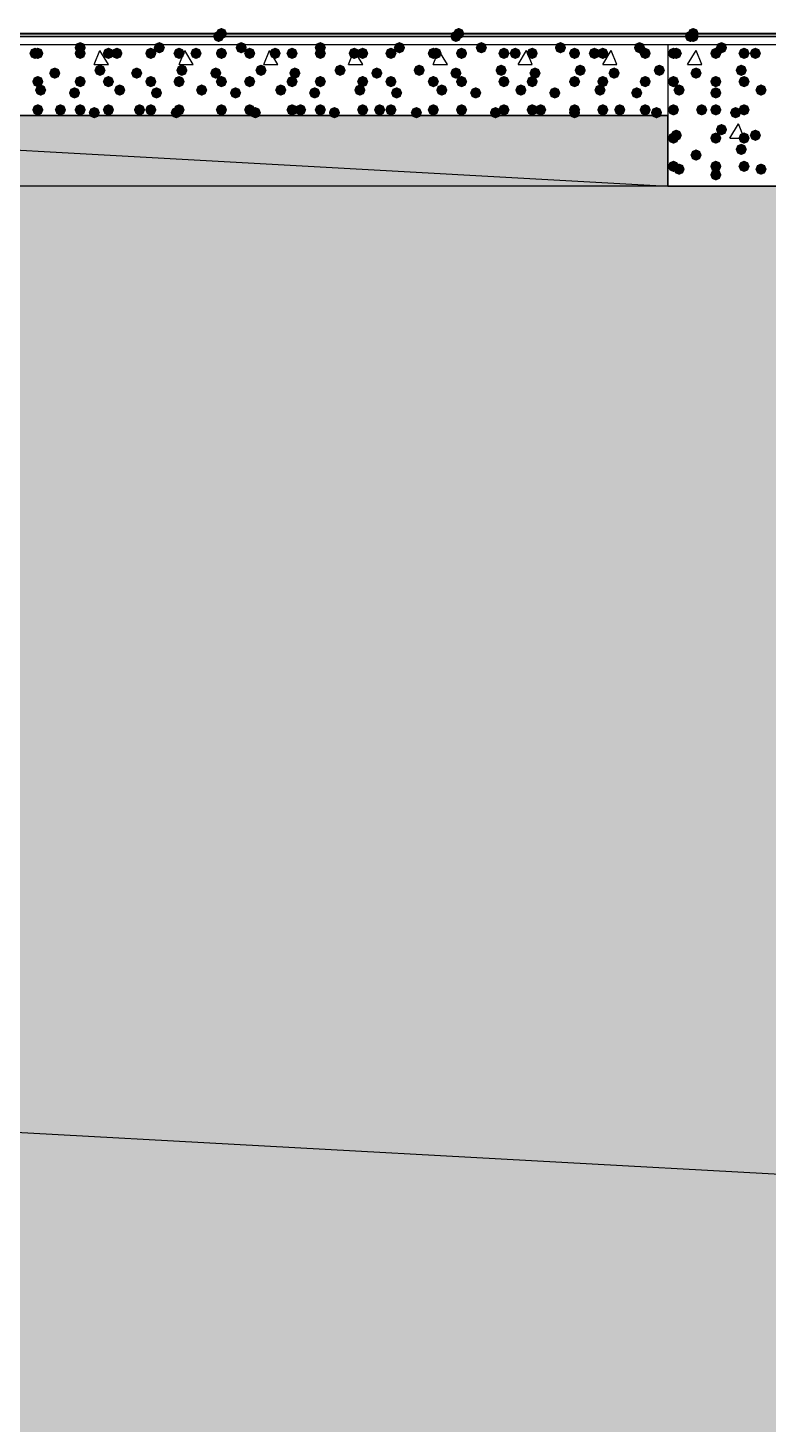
# Model space of a CAD drawing. Header units: millimetres. Extents: x 0 to 420, y 0 to 297.
# Drawn here: x 297.46 to 308.55, y 207.26 to 228.18 of the extents above; entities that cross this region are included whole.
import ezdxf

# ---------------------------------------------------------------- set-up
doc = ezdxf.new("R2010")
doc.units = ezdxf.units.MM
doc.layers.get('0').update_dxf_attribs({"linetype": 'CONTINUOUS'})

msp = doc.modelspace()

# ---------------------------------------------------------------- hatches: boundary and pattern name
at = {"true_color": 0x000007}
h = msp.add_hatch(color=0, dxfattribs=at)
h.paths.add_polyline_path([(38.565667, 228.049667), (386.969, 228.049667)], flags=0)
h.paths.add_polyline_path([(386.969, 228.049667), (38.565667, 228.049667)], flags=0)
at = {"true_color": 0x0000fe}
for points in [[(300.397333, 228.049667), (300.372462, 227.989871), (300.312667, 227.965), (300.252871, 227.989871), (300.228, 228.049667), (300.252871, 228.109462), (300.312667, 228.134333), (300.372462, 228.109463)], [(300.397333, 228.049667), (300.372462, 227.989871), (300.312667, 227.965), (300.252871, 227.989871), (300.228, 228.049667), (300.252871, 228.109462), (300.312667, 228.134333), (300.372462, 228.109463)], [(300.397333, 228.049667), (300.372462, 227.989871), (300.312667, 227.965), (300.252871, 227.989871), (300.228, 228.049667), (300.252871, 228.109462), (300.312667, 228.134333), (300.372462, 228.109463)], [(300.439667, 228.092), (300.414796, 228.032204), (300.355, 228.007333), (300.295204, 228.032204), (300.270333, 228.092), (300.295204, 228.151796), (300.355, 228.176667), (300.414796, 228.151796)], [(303.953333, 228.049667), (303.928463, 227.989871), (303.868667, 227.965), (303.808871, 227.989871), (303.784, 228.049667), (303.808871, 228.109462), (303.868667, 228.134333), (303.928462, 228.109463)], [(303.953333, 228.049667), (303.928463, 227.989871), (303.868667, 227.965), (303.808871, 227.989871), (303.784, 228.049667), (303.808871, 228.109462), (303.868667, 228.134333), (303.928462, 228.109463)], [(303.953333, 228.049667), (303.928463, 227.989871), (303.868667, 227.965), (303.808871, 227.989871), (303.784, 228.049667), (303.808871, 228.109462), (303.868667, 228.134333), (303.928462, 228.109463)], [(303.995667, 228.092), (303.970796, 228.032204), (303.911, 228.007333), (303.851204, 228.032204), (303.826333, 228.092), (303.851204, 228.151796), (303.911, 228.176667), (303.970796, 228.151796)], [(307.467, 228.049667), (307.442129, 227.989871), (307.382333, 227.965), (307.322538, 227.989871), (307.297667, 228.049667), (307.322537, 228.109462), (307.382333, 228.134333), (307.442129, 228.109463)], [(307.467, 228.049667), (307.442129, 227.989871), (307.382333, 227.965), (307.322538, 227.989871), (307.297667, 228.049667), (307.322537, 228.109462), (307.382333, 228.134333), (307.442129, 228.109463)], [(307.509333, 228.092), (307.484462, 228.032204), (307.424667, 228.007333), (307.364871, 228.032204), (307.34, 228.092), (307.364871, 228.151796), (307.424667, 228.176667), (307.484462, 228.151796)], [(307.509333, 228.049667), (307.484462, 227.989871), (307.424667, 227.965), (307.364871, 227.989871), (307.34, 228.049667), (307.364871, 228.109462), (307.424667, 228.134333), (307.484462, 228.109463)]]:
    msp.add_hatch(color=0, dxfattribs=at).paths.add_polyline_path(points, flags=0)
at = {"true_color": 0x000008}
for points in [[(297.645667, 227.795667), (297.620796, 227.735871), (297.561, 227.711), (297.501204, 227.735871), (297.476333, 227.795667), (297.501204, 227.855462), (297.561, 227.880333), (297.620796, 227.855463)], [(297.688, 227.795667), (297.663129, 227.735871), (297.603333, 227.711), (297.543537, 227.735871), (297.518667, 227.795667), (297.543537, 227.855462), (297.603333, 227.880333), (297.663129, 227.855463)], [(298.323, 227.880333), (298.298129, 227.820537), (298.238333, 227.795667), (298.178538, 227.820537), (298.153667, 227.880333), (298.178537, 227.940129), (298.238333, 227.965), (298.298129, 227.940129)], [(298.323, 227.795667), (298.298129, 227.735871), (298.238333, 227.711), (298.178538, 227.735871), (298.153667, 227.795667), (298.178537, 227.855462), (298.238333, 227.880333), (298.298129, 227.855463)], [(298.746333, 227.795667), (298.721462, 227.735871), (298.661667, 227.711), (298.601871, 227.735871), (298.577, 227.795667), (298.601871, 227.855462), (298.661667, 227.880333), (298.721462, 227.855463)], [(298.873333, 227.795667), (298.848462, 227.735871), (298.788667, 227.711), (298.728871, 227.735871), (298.704, 227.795667), (298.728871, 227.855462), (298.788667, 227.880333), (298.848462, 227.855463)], [(299.381333, 227.795667), (299.356462, 227.735871), (299.296667, 227.711), (299.236871, 227.735871), (299.212, 227.795667), (299.236871, 227.855462), (299.296667, 227.880333), (299.356462, 227.855463)], [(299.508333, 227.880333), (299.483462, 227.820537), (299.423667, 227.795667), (299.363871, 227.820537), (299.339, 227.880333), (299.363871, 227.940129), (299.423667, 227.965), (299.483462, 227.940129)], [(299.804667, 227.795667), (299.779796, 227.735871), (299.72, 227.711), (299.660204, 227.735871), (299.635333, 227.795667), (299.660204, 227.855462), (299.72, 227.880333), (299.779796, 227.855463)], [(300.058667, 227.795667), (300.033796, 227.735871), (299.974, 227.711), (299.914204, 227.735871), (299.889333, 227.795667), (299.914204, 227.855462), (299.974, 227.880333), (300.033796, 227.855463)], [(300.439667, 227.795667), (300.414796, 227.735871), (300.355, 227.711), (300.295204, 227.735871), (300.270333, 227.795667), (300.295204, 227.855462), (300.355, 227.880333), (300.414796, 227.855463)], [(300.736, 227.880333), (300.711129, 227.820537), (300.651333, 227.795667), (300.591537, 227.820537), (300.566667, 227.880333), (300.591537, 227.940129), (300.651333, 227.965), (300.711129, 227.940129)], [(300.863, 227.795667), (300.838129, 227.735871), (300.778333, 227.711), (300.718538, 227.735871), (300.693667, 227.795667), (300.718537, 227.855462), (300.778333, 227.880333), (300.838129, 227.855463)], [(301.244, 227.795667), (301.219129, 227.735871), (301.159333, 227.711), (301.099538, 227.735871), (301.074667, 227.795667), (301.099537, 227.855462), (301.159333, 227.880333), (301.219129, 227.855463)], [(301.498, 227.795667), (301.473129, 227.735871), (301.413333, 227.711), (301.353538, 227.735871), (301.328667, 227.795667), (301.353537, 227.855462), (301.413333, 227.880333), (301.473129, 227.855463)], [(301.921333, 227.880333), (301.896462, 227.820537), (301.836667, 227.795667), (301.776871, 227.820537), (301.752, 227.880333), (301.776871, 227.940129), (301.836667, 227.965), (301.896462, 227.940129)], [(301.921333, 227.795667), (301.896462, 227.735871), (301.836667, 227.711), (301.776871, 227.735871), (301.752, 227.795667), (301.776871, 227.855462), (301.836667, 227.880333), (301.896462, 227.855463)], [(302.429333, 227.795667), (302.404462, 227.735871), (302.344667, 227.711), (302.284871, 227.735871), (302.26, 227.795667), (302.284871, 227.855462), (302.344667, 227.880333), (302.404462, 227.855463)], [(302.556333, 227.795667), (302.531462, 227.735871), (302.471667, 227.711), (302.411871, 227.735871), (302.387, 227.795667), (302.411871, 227.855462), (302.471667, 227.880333), (302.531462, 227.855463)], [(302.979667, 227.795667), (302.954796, 227.735871), (302.895, 227.711), (302.835204, 227.735871), (302.810333, 227.795667), (302.835204, 227.855462), (302.895, 227.880333), (302.954796, 227.855463)], [(303.106667, 227.880333), (303.081796, 227.820537), (303.022, 227.795667), (302.962204, 227.820537), (302.937333, 227.880333), (302.962204, 227.940129), (303.022, 227.965), (303.081796, 227.940129)], [(303.614667, 227.795667), (303.589796, 227.735871), (303.53, 227.711), (303.470204, 227.735871), (303.445333, 227.795667), (303.470204, 227.855462), (303.53, 227.880333), (303.589796, 227.855463)], [(303.657, 227.795667), (303.632129, 227.735871), (303.572333, 227.711), (303.512538, 227.735871), (303.487667, 227.795667), (303.512537, 227.855462), (303.572333, 227.880333), (303.632129, 227.855463)], [(304.038, 227.795667), (304.013129, 227.735871), (303.953333, 227.711), (303.893537, 227.735871), (303.868667, 227.795667), (303.893537, 227.855462), (303.953333, 227.880333), (304.013129, 227.855463)], [(304.334333, 227.880333), (304.309463, 227.820537), (304.249667, 227.795667), (304.189871, 227.820537), (304.165, 227.880333), (304.189871, 227.940129), (304.249667, 227.965), (304.309462, 227.940129)], [(304.673, 227.795667), (304.648129, 227.735871), (304.588333, 227.711), (304.528537, 227.735871), (304.503667, 227.795667), (304.528537, 227.855462), (304.588333, 227.880333), (304.648129, 227.855463)], [(304.842333, 227.795667), (304.817462, 227.735871), (304.757667, 227.711), (304.697871, 227.735871), (304.673, 227.795667), (304.697871, 227.855462), (304.757667, 227.880333), (304.817462, 227.855463)], [(305.096333, 227.795667), (305.071462, 227.735871), (305.011667, 227.711), (304.951871, 227.735871), (304.927, 227.795667), (304.951871, 227.855462), (305.011667, 227.880333), (305.071462, 227.855463)], [(305.519667, 227.880333), (305.494796, 227.820537), (305.435, 227.795667), (305.375204, 227.820537), (305.350333, 227.880333), (305.375204, 227.940129), (305.435, 227.965), (305.494796, 227.940129)], [(305.731333, 227.795667), (305.706462, 227.735871), (305.646667, 227.711), (305.586871, 227.735871), (305.562, 227.795667), (305.586871, 227.855462), (305.646667, 227.880333), (305.706462, 227.855463)], [(306.027667, 227.795667), (306.002796, 227.735871), (305.943, 227.711), (305.883204, 227.735871), (305.858333, 227.795667), (305.883204, 227.855462), (305.943, 227.880333), (306.002796, 227.855463)], [(306.154667, 227.795667), (306.129796, 227.735871), (306.07, 227.711), (306.010204, 227.735871), (305.985333, 227.795667), (306.010204, 227.855462), (306.07, 227.880333), (306.129796, 227.855463)], [(306.705, 227.880333), (306.680129, 227.820537), (306.620333, 227.795667), (306.560538, 227.820537), (306.535667, 227.880333), (306.560537, 227.940129), (306.620333, 227.965), (306.680129, 227.940129)], [(306.789667, 227.795667), (306.764796, 227.735871), (306.705, 227.711), (306.645204, 227.735871), (306.620333, 227.795667), (306.645204, 227.855462), (306.705, 227.880333), (306.764796, 227.855463)], [(298.619333, 227.541667), (298.594462, 227.481871), (298.534667, 227.457), (298.474871, 227.481871), (298.45, 227.541667), (298.474871, 227.601462), (298.534667, 227.626333), (298.594462, 227.601463)], [(299.847, 227.541667), (299.822129, 227.481871), (299.762333, 227.457), (299.702538, 227.481871), (299.677667, 227.541667), (299.702537, 227.601462), (299.762333, 227.626333), (299.822129, 227.601463)], [(301.032333, 227.541667), (301.007462, 227.481871), (300.947667, 227.457), (300.887871, 227.481871), (300.863, 227.541667), (300.887871, 227.601462), (300.947667, 227.626333), (301.007462, 227.601463)], [(302.217667, 227.541667), (302.192796, 227.481871), (302.133, 227.457), (302.073204, 227.481871), (302.048333, 227.541667), (302.073204, 227.601462), (302.133, 227.626333), (302.192796, 227.601463)], [(303.403, 227.541667), (303.378129, 227.481871), (303.318333, 227.457), (303.258537, 227.481871), (303.233667, 227.541667), (303.258537, 227.601462), (303.318333, 227.626333), (303.378129, 227.601463)], [(304.630667, 227.541667), (304.605796, 227.481871), (304.546, 227.457), (304.486204, 227.481871), (304.461333, 227.541667), (304.486204, 227.601462), (304.546, 227.626333), (304.605796, 227.601463)], [(305.816, 227.541667), (305.791129, 227.481871), (305.731333, 227.457), (305.671538, 227.481871), (305.646667, 227.541667), (305.671537, 227.601462), (305.731333, 227.626333), (305.791129, 227.601463)], [(307.001333, 227.541667), (306.976462, 227.481871), (306.916667, 227.457), (306.856871, 227.481871), (306.832, 227.541667), (306.856871, 227.601462), (306.916667, 227.626333), (306.976462, 227.601463)], [(297.688, 227.372333), (297.663129, 227.312537), (297.603333, 227.287667), (297.543537, 227.312537), (297.518667, 227.372333), (297.543537, 227.432129), (297.603333, 227.457), (297.663129, 227.432129)], [(297.942, 227.499333), (297.917129, 227.439537), (297.857333, 227.414667), (297.797537, 227.439537), (297.772667, 227.499333), (297.797537, 227.559129), (297.857333, 227.584), (297.917129, 227.559129)], [(298.323, 227.372333), (298.298129, 227.312537), (298.238333, 227.287667), (298.178538, 227.312537), (298.153667, 227.372333), (298.178537, 227.432129), (298.238333, 227.457), (298.298129, 227.432129)], [(298.746333, 227.372333), (298.721462, 227.312537), (298.661667, 227.287667), (298.601871, 227.312537), (298.577, 227.372333), (298.601871, 227.432129), (298.661667, 227.457), (298.721462, 227.432129)], [(299.169667, 227.499333), (299.144796, 227.439537), (299.085, 227.414667), (299.025204, 227.439537), (299.000333, 227.499333), (299.025204, 227.559129), (299.085, 227.584), (299.144796, 227.559129)], [(299.381333, 227.372333), (299.356462, 227.312537), (299.296667, 227.287667), (299.236871, 227.312537), (299.212, 227.372333), (299.236871, 227.432129), (299.296667, 227.457), (299.356462, 227.432129)], [(299.804667, 227.372333), (299.779796, 227.312537), (299.72, 227.287667), (299.660204, 227.312537), (299.635333, 227.372333), (299.660204, 227.432129), (299.72, 227.457), (299.779796, 227.432129)], [(300.355, 227.499333), (300.330129, 227.439537), (300.270333, 227.414667), (300.210537, 227.439537), (300.185667, 227.499333), (300.210537, 227.559129), (300.270333, 227.584), (300.330129, 227.559129)], [(300.439667, 227.372333), (300.414796, 227.312537), (300.355, 227.287667), (300.295204, 227.312537), (300.270333, 227.372333), (300.295204, 227.432129), (300.355, 227.457), (300.414796, 227.432129)], [(300.863, 227.372333), (300.838129, 227.312537), (300.778333, 227.287667), (300.718538, 227.312537), (300.693667, 227.372333), (300.718537, 227.432129), (300.778333, 227.457), (300.838129, 227.432129)], [(301.498, 227.372333), (301.473129, 227.312537), (301.413333, 227.287667), (301.353538, 227.312537), (301.328667, 227.372333), (301.353537, 227.432129), (301.413333, 227.457), (301.473129, 227.432129)], [(301.540333, 227.499333), (301.515463, 227.439537), (301.455667, 227.414667), (301.395871, 227.439537), (301.371, 227.499333), (301.395871, 227.559129), (301.455667, 227.584), (301.515462, 227.559129)], [(301.921333, 227.372333), (301.896462, 227.312537), (301.836667, 227.287667), (301.776871, 227.312537), (301.752, 227.372333), (301.776871, 227.432129), (301.836667, 227.457), (301.896462, 227.432129)], [(302.556333, 227.372333), (302.531462, 227.312537), (302.471667, 227.287667), (302.411871, 227.312537), (302.387, 227.372333), (302.411871, 227.432129), (302.471667, 227.457), (302.531462, 227.432129)], [(302.768, 227.499333), (302.743129, 227.439537), (302.683333, 227.414667), (302.623538, 227.439537), (302.598667, 227.499333), (302.623537, 227.559129), (302.683333, 227.584), (302.743129, 227.559129)], [(302.979667, 227.372333), (302.954796, 227.312537), (302.895, 227.287667), (302.835204, 227.312537), (302.810333, 227.372333), (302.835204, 227.432129), (302.895, 227.457), (302.954796, 227.432129)], [(303.614667, 227.372333), (303.589796, 227.312537), (303.53, 227.287667), (303.470204, 227.312537), (303.445333, 227.372333), (303.470204, 227.432129), (303.53, 227.457), (303.589796, 227.432129)], [(303.953333, 227.499333), (303.928463, 227.439537), (303.868667, 227.414667), (303.808871, 227.439537), (303.784, 227.499333), (303.808871, 227.559129), (303.868667, 227.584), (303.928462, 227.559129)], [(304.038, 227.372333), (304.013129, 227.312537), (303.953333, 227.287667), (303.893537, 227.312537), (303.868667, 227.372333), (303.893537, 227.432129), (303.953333, 227.457), (304.013129, 227.432129)], [(304.673, 227.372333), (304.648129, 227.312537), (304.588333, 227.287667), (304.528537, 227.312537), (304.503667, 227.372333), (304.528537, 227.432129), (304.588333, 227.457), (304.648129, 227.432129)], [(305.096333, 227.372333), (305.071462, 227.312537), (305.011667, 227.287667), (304.951871, 227.312537), (304.927, 227.372333), (304.951871, 227.432129), (305.011667, 227.457), (305.071462, 227.432129)], [(305.138667, 227.499333), (305.113796, 227.439537), (305.054, 227.414667), (304.994204, 227.439537), (304.969333, 227.499333), (304.994204, 227.559129), (305.054, 227.584), (305.113796, 227.559129)], [(305.731333, 227.372333), (305.706462, 227.312537), (305.646667, 227.287667), (305.586871, 227.312537), (305.562, 227.372333), (305.586871, 227.432129), (305.646667, 227.457), (305.706462, 227.432129)], [(306.154667, 227.372333), (306.129796, 227.312537), (306.07, 227.287667), (306.010204, 227.312537), (305.985333, 227.372333), (306.010204, 227.432129), (306.07, 227.457), (306.129796, 227.432129)], [(306.324, 227.499333), (306.299129, 227.439537), (306.239333, 227.414667), (306.179537, 227.439537), (306.154667, 227.499333), (306.179537, 227.559129), (306.239333, 227.584), (306.299129, 227.559129)], [(306.789667, 227.372333), (306.764796, 227.312537), (306.705, 227.287667), (306.645204, 227.312537), (306.620333, 227.372333), (306.645204, 227.432129), (306.705, 227.457), (306.764796, 227.432129)], [(297.730333, 227.245333), (297.705462, 227.185537), (297.645667, 227.160667), (297.585871, 227.185537), (297.561, 227.245333), (297.585871, 227.305129), (297.645667, 227.33), (297.705462, 227.305129)], [(298.238333, 227.203), (298.213462, 227.143204), (298.153667, 227.118333), (298.093871, 227.143204), (298.069, 227.203), (298.093871, 227.262796), (298.153667, 227.287667), (298.213462, 227.262796)], [(298.915667, 227.245333), (298.890796, 227.185537), (298.831, 227.160667), (298.771204, 227.185537), (298.746333, 227.245333), (298.771204, 227.305129), (298.831, 227.33), (298.890796, 227.305129)], [(299.466, 227.203), (299.441129, 227.143204), (299.381333, 227.118333), (299.321537, 227.143204), (299.296667, 227.203), (299.321537, 227.262796), (299.381333, 227.287667), (299.441129, 227.262796)], [(300.143333, 227.245333), (300.118462, 227.185537), (300.058667, 227.160667), (299.998871, 227.185537), (299.974, 227.245333), (299.998871, 227.305129), (300.058667, 227.33), (300.118462, 227.305129)], [(300.651333, 227.203), (300.626463, 227.143204), (300.566667, 227.118333), (300.506871, 227.143204), (300.482, 227.203), (300.506871, 227.262796), (300.566667, 227.287667), (300.626462, 227.262796)], [(301.328667, 227.245333), (301.303796, 227.185537), (301.244, 227.160667), (301.184204, 227.185537), (301.159333, 227.245333), (301.184204, 227.305129), (301.244, 227.33), (301.303796, 227.305129)], [(301.836667, 227.203), (301.811796, 227.143204), (301.752, 227.118333), (301.692204, 227.143204), (301.667333, 227.203), (301.692204, 227.262796), (301.752, 227.287667), (301.811796, 227.262796)], [(302.514, 227.245333), (302.489129, 227.185537), (302.429333, 227.160667), (302.369537, 227.185537), (302.344667, 227.245333), (302.369537, 227.305129), (302.429333, 227.33), (302.489129, 227.305129)], [(303.064333, 227.203), (303.039462, 227.143204), (302.979667, 227.118333), (302.919871, 227.143204), (302.895, 227.203), (302.919871, 227.262796), (302.979667, 227.287667), (303.039462, 227.262796)], [(303.741667, 227.245333), (303.716796, 227.185537), (303.657, 227.160667), (303.597204, 227.185537), (303.572333, 227.245333), (303.597204, 227.305129), (303.657, 227.33), (303.716796, 227.305129)], [(304.249667, 227.203), (304.224796, 227.143204), (304.165, 227.118333), (304.105204, 227.143204), (304.080333, 227.203), (304.105204, 227.262796), (304.165, 227.287667), (304.224796, 227.262796)], [(304.927, 227.245333), (304.902129, 227.185537), (304.842333, 227.160667), (304.782537, 227.185537), (304.757667, 227.245333), (304.782537, 227.305129), (304.842333, 227.33), (304.902129, 227.305129)], [(305.435, 227.203), (305.410129, 227.143204), (305.350333, 227.118333), (305.290538, 227.143204), (305.265667, 227.203), (305.290537, 227.262796), (305.350333, 227.287667), (305.410129, 227.262796)], [(306.112333, 227.245333), (306.087462, 227.185537), (306.027667, 227.160667), (305.967871, 227.185537), (305.943, 227.245333), (305.967871, 227.305129), (306.027667, 227.33), (306.087462, 227.305129)], [(306.662667, 227.203), (306.637796, 227.143204), (306.578, 227.118333), (306.518204, 227.143204), (306.493333, 227.203), (306.518204, 227.262796), (306.578, 227.287667), (306.637796, 227.262796)], [(297.688, 226.949), (297.663129, 226.889204), (297.603333, 226.864333), (297.543537, 226.889204), (297.518667, 226.949), (297.543537, 227.008796), (297.603333, 227.033667), (297.663129, 227.008796)], [(298.026667, 226.949), (298.001796, 226.889204), (297.942, 226.864333), (297.882204, 226.889204), (297.857333, 226.949), (297.882204, 227.008796), (297.942, 227.033667), (298.001796, 227.008796)], [(298.323, 226.949), (298.298129, 226.889204), (298.238333, 226.864333), (298.178538, 226.889204), (298.153667, 226.949), (298.178537, 227.008796), (298.238333, 227.033667), (298.298129, 227.008796)], [(298.746333, 226.949), (298.721462, 226.889204), (298.661667, 226.864333), (298.601871, 226.889204), (298.577, 226.949), (298.601871, 227.008796), (298.661667, 227.033667), (298.721462, 227.008796)], [(299.212, 226.949), (299.187129, 226.889204), (299.127333, 226.864333), (299.067538, 226.889204), (299.042667, 226.949), (299.067537, 227.008796), (299.127333, 227.033667), (299.187129, 227.008796)], [(299.381333, 226.949), (299.356462, 226.889204), (299.296667, 226.864333), (299.236871, 226.889204), (299.212, 226.949), (299.236871, 227.008796), (299.296667, 227.033667), (299.356462, 227.008796)], [(299.804667, 226.949), (299.779796, 226.889204), (299.72, 226.864333), (299.660204, 226.889204), (299.635333, 226.949), (299.660204, 227.008796), (299.72, 227.033667), (299.779796, 227.008796)], [(300.439667, 226.949), (300.414796, 226.889204), (300.355, 226.864333), (300.295204, 226.889204), (300.270333, 226.949), (300.295204, 227.008796), (300.355, 227.033667), (300.414796, 227.008796)], [(300.439667, 226.949), (300.414796, 226.889204), (300.355, 226.864333), (300.295204, 226.889204), (300.270333, 226.949), (300.295204, 227.008796), (300.355, 227.033667), (300.414796, 227.008796)], [(300.863, 226.949), (300.838129, 226.889204), (300.778333, 226.864333), (300.718538, 226.889204), (300.693667, 226.949), (300.718537, 227.008796), (300.778333, 227.033667), (300.838129, 227.008796)], [(301.498, 226.949), (301.473129, 226.889204), (301.413333, 226.864333), (301.353538, 226.889204), (301.328667, 226.949), (301.353537, 227.008796), (301.413333, 227.033667), (301.473129, 227.008796)], [(301.625, 226.949), (301.600129, 226.889204), (301.540333, 226.864333), (301.480537, 226.889204), (301.455667, 226.949), (301.480537, 227.008796), (301.540333, 227.033667), (301.600129, 227.008796)], [(301.921333, 226.949), (301.896462, 226.889204), (301.836667, 226.864333), (301.776871, 226.889204), (301.752, 226.949), (301.776871, 227.008796), (301.836667, 227.033667), (301.896462, 227.008796)], [(302.556333, 226.949), (302.531462, 226.889204), (302.471667, 226.864333), (302.411871, 226.889204), (302.387, 226.949), (302.411871, 227.008796), (302.471667, 227.033667), (302.531462, 227.008796)], [(302.810333, 226.949), (302.785462, 226.889204), (302.725667, 226.864333), (302.665871, 226.889204), (302.641, 226.949), (302.665871, 227.008796), (302.725667, 227.033667), (302.785462, 227.008796)], [(302.979667, 226.949), (302.954796, 226.889204), (302.895, 226.864333), (302.835204, 226.889204), (302.810333, 226.949), (302.835204, 227.008796), (302.895, 227.033667), (302.954796, 227.008796)], [(303.614667, 226.949), (303.589796, 226.889204), (303.53, 226.864333), (303.470204, 226.889204), (303.445333, 226.949), (303.470204, 227.008796), (303.53, 227.033667), (303.589796, 227.008796)], [(304.038, 226.949), (304.013129, 226.889204), (303.953333, 226.864333), (303.893537, 226.889204), (303.868667, 226.949), (303.893537, 227.008796), (303.953333, 227.033667), (304.013129, 227.008796)], [(304.038, 226.949), (304.013129, 226.889204), (303.953333, 226.864333), (303.893537, 226.889204), (303.868667, 226.949), (303.893537, 227.008796), (303.953333, 227.033667), (304.013129, 227.008796)], [(304.673, 226.949), (304.648129, 226.889204), (304.588333, 226.864333), (304.528537, 226.889204), (304.503667, 226.949), (304.528537, 227.008796), (304.588333, 227.033667), (304.648129, 227.008796)], [(305.096333, 226.949), (305.071462, 226.889204), (305.011667, 226.864333), (304.951871, 226.889204), (304.927, 226.949), (304.951871, 227.008796), (305.011667, 227.033667), (305.071462, 227.008796)], [(305.223333, 226.949), (305.198463, 226.889204), (305.138667, 226.864333), (305.078871, 226.889204), (305.054, 226.949), (305.078871, 227.008796), (305.138667, 227.033667), (305.198462, 227.008796)], [(305.731333, 226.949), (305.706462, 226.889204), (305.646667, 226.864333), (305.586871, 226.889204), (305.562, 226.949), (305.586871, 227.008796), (305.646667, 227.033667), (305.706462, 227.008796)], [(306.154667, 226.949), (306.129796, 226.889204), (306.07, 226.864333), (306.010204, 226.889204), (305.985333, 226.949), (306.010204, 227.008796), (306.07, 227.033667), (306.129796, 227.008796)], [(306.408667, 226.949), (306.383796, 226.889204), (306.324, 226.864333), (306.264204, 226.889204), (306.239333, 226.949), (306.264204, 227.008796), (306.324, 227.033667), (306.383796, 227.008796)], [(306.789667, 226.949), (306.764796, 226.889204), (306.705, 226.864333), (306.645204, 226.889204), (306.620333, 226.949), (306.645204, 227.008796), (306.705, 227.033667), (306.764796, 227.008796)], [(298.534667, 226.906667), (298.509796, 226.846871), (298.45, 226.822), (298.390204, 226.846871), (298.365333, 226.906667), (298.390204, 226.966462), (298.45, 226.991333), (298.509796, 226.966463)], [(299.762333, 226.906667), (299.737462, 226.846871), (299.677667, 226.822), (299.617871, 226.846871), (299.593, 226.906667), (299.617871, 226.966462), (299.677667, 226.991333), (299.737462, 226.966463)], [(300.947667, 226.906667), (300.922796, 226.846871), (300.863, 226.822), (300.803204, 226.846871), (300.778333, 226.906667), (300.803204, 226.966462), (300.863, 226.991333), (300.922796, 226.966463)], [(302.133, 226.906667), (302.108129, 226.846871), (302.048333, 226.822), (301.988538, 226.846871), (301.963667, 226.906667), (301.988537, 226.966462), (302.048333, 226.991333), (302.108129, 226.966463)], [(303.360667, 226.906667), (303.335796, 226.846871), (303.276, 226.822), (303.216204, 226.846871), (303.191333, 226.906667), (303.216204, 226.966462), (303.276, 226.991333), (303.335796, 226.966463)], [(304.546, 226.906667), (304.521129, 226.846871), (304.461333, 226.822), (304.401538, 226.846871), (304.376667, 226.906667), (304.401537, 226.966462), (304.461333, 226.991333), (304.521129, 226.966463)], [(305.731333, 226.906667), (305.706462, 226.846871), (305.646667, 226.822), (305.586871, 226.846871), (305.562, 226.906667), (305.586871, 226.966462), (305.646667, 226.991333), (305.706462, 226.966463)], [(306.959, 226.906667), (306.934129, 226.846871), (306.874333, 226.822), (306.814537, 226.846871), (306.789667, 226.906667), (306.814537, 226.966462), (306.874333, 226.991333), (306.934129, 226.966463)]]:
    msp.add_hatch(color=0, dxfattribs=at).paths.add_polyline_path(points, flags=0)
at = {"true_color": 0x000007}
for points in [[(307.213, 227.795667), (307.188129, 227.735871), (307.128333, 227.711), (307.068537, 227.735871), (307.043667, 227.795667), (307.068537, 227.855462), (307.128333, 227.880333), (307.188129, 227.855463)], [(307.255333, 227.795667), (307.230463, 227.735871), (307.170667, 227.711), (307.110871, 227.735871), (307.086, 227.795667), (307.110871, 227.855462), (307.170667, 227.880333), (307.230462, 227.855463)], [(307.848, 227.795667), (307.823129, 227.735871), (307.763333, 227.711), (307.703538, 227.735871), (307.678667, 227.795667), (307.703537, 227.855462), (307.763333, 227.880333), (307.823129, 227.855463)], [(307.932667, 227.880333), (307.907796, 227.820537), (307.848, 227.795667), (307.788204, 227.820537), (307.763333, 227.880333), (307.788204, 227.940129), (307.848, 227.965), (307.907796, 227.940129)], [(308.271333, 227.795667), (308.246463, 227.735871), (308.186667, 227.711), (308.126871, 227.735871), (308.102, 227.795667), (308.126871, 227.855462), (308.186667, 227.880333), (308.246462, 227.855463)], [(308.440667, 227.795667), (308.415796, 227.735871), (308.356, 227.711), (308.296204, 227.735871), (308.271333, 227.795667), (308.296204, 227.855462), (308.356, 227.880333), (308.415796, 227.855463)], [(308.229, 227.541667), (308.204129, 227.481871), (308.144333, 227.457), (308.084538, 227.481871), (308.059667, 227.541667), (308.084537, 227.601462), (308.144333, 227.626333), (308.204129, 227.601463)], [(307.213, 227.372333), (307.188129, 227.312537), (307.128333, 227.287667), (307.068537, 227.312537), (307.043667, 227.372333), (307.068537, 227.432129), (307.128333, 227.457), (307.188129, 227.432129)], [(307.551667, 227.499333), (307.526796, 227.439537), (307.467, 227.414667), (307.407204, 227.439537), (307.382333, 227.499333), (307.407204, 227.559129), (307.467, 227.584), (307.526796, 227.559129)], [(307.848, 227.372333), (307.823129, 227.312537), (307.763333, 227.287667), (307.703538, 227.312537), (307.678667, 227.372333), (307.703537, 227.432129), (307.763333, 227.457), (307.823129, 227.432129)], [(308.271333, 227.372333), (308.246463, 227.312537), (308.186667, 227.287667), (308.126871, 227.312537), (308.102, 227.372333), (308.126871, 227.432129), (308.186667, 227.457), (308.246462, 227.432129)], [(307.297667, 227.245333), (307.272796, 227.185537), (307.213, 227.160667), (307.153204, 227.185537), (307.128333, 227.245333), (307.153204, 227.305129), (307.213, 227.33), (307.272796, 227.305129)], [(307.848, 227.203), (307.823129, 227.143204), (307.763333, 227.118333), (307.703538, 227.143204), (307.678667, 227.203), (307.703537, 227.262796), (307.763333, 227.287667), (307.823129, 227.262796)], [(308.525333, 227.245333), (308.500463, 227.185537), (308.440667, 227.160667), (308.380871, 227.185537), (308.356, 227.245333), (308.380871, 227.305129), (308.440667, 227.33), (308.500462, 227.305129)], [(307.213, 226.949), (307.188129, 226.889204), (307.128333, 226.864333), (307.068537, 226.889204), (307.043667, 226.949), (307.068537, 227.008796), (307.128333, 227.033667), (307.188129, 227.008796)], [(307.636333, 226.949), (307.611463, 226.889204), (307.551667, 226.864333), (307.491871, 226.889204), (307.467, 226.949), (307.491871, 227.008796), (307.551667, 227.033667), (307.611462, 227.008796)], [(307.848, 226.949), (307.823129, 226.889204), (307.763333, 226.864333), (307.703538, 226.889204), (307.678667, 226.949), (307.703537, 227.008796), (307.763333, 227.033667), (307.823129, 227.008796)], [(308.271333, 226.949), (308.246463, 226.889204), (308.186667, 226.864333), (308.126871, 226.889204), (308.102, 226.949), (308.126871, 227.008796), (308.186667, 227.033667), (308.246462, 227.008796)], [(308.144333, 226.906667), (308.119462, 226.846871), (308.059667, 226.822), (307.999871, 226.846871), (307.975, 226.906667), (307.999871, 226.966462), (308.059667, 226.991333), (308.119462, 226.966463)], [(307.213, 226.525667), (307.188129, 226.465871), (307.128333, 226.441), (307.068537, 226.465871), (307.043667, 226.525667), (307.068537, 226.585462), (307.128333, 226.610333), (307.188129, 226.585463)], [(307.255333, 226.568), (307.230463, 226.508204), (307.170667, 226.483333), (307.110871, 226.508204), (307.086, 226.568), (307.110871, 226.627796), (307.170667, 226.652667), (307.230462, 226.627796)], [(307.848, 226.525667), (307.823129, 226.465871), (307.763333, 226.441), (307.703538, 226.465871), (307.678667, 226.525667), (307.703537, 226.585462), (307.763333, 226.610333), (307.823129, 226.585463)], [(307.932667, 226.652667), (307.907796, 226.592871), (307.848, 226.568), (307.788204, 226.592871), (307.763333, 226.652667), (307.788204, 226.712462), (307.848, 226.737333), (307.907796, 226.712463)], [(308.271333, 226.525667), (308.246463, 226.465871), (308.186667, 226.441), (308.126871, 226.465871), (308.102, 226.525667), (308.126871, 226.585462), (308.186667, 226.610333), (308.246462, 226.585463)], [(308.440667, 226.568), (308.415796, 226.508204), (308.356, 226.483333), (308.296204, 226.508204), (308.271333, 226.568), (308.296204, 226.627796), (308.356, 226.652667), (308.415796, 226.627796)], [(308.229, 226.356333), (308.204129, 226.296537), (308.144333, 226.271667), (308.084538, 226.296537), (308.059667, 226.356333), (308.084537, 226.416129), (308.144333, 226.441), (308.204129, 226.416129)], [(307.213, 226.102333), (307.188129, 226.042537), (307.128333, 226.017667), (307.068537, 226.042537), (307.043667, 226.102333), (307.068537, 226.162129), (307.128333, 226.187), (307.188129, 226.162129)], [(307.551667, 226.271667), (307.526796, 226.211871), (307.467, 226.187), (307.407204, 226.211871), (307.382333, 226.271667), (307.407204, 226.331462), (307.467, 226.356333), (307.526796, 226.331463)], [(307.848, 226.102333), (307.823129, 226.042537), (307.763333, 226.017667), (307.703538, 226.042537), (307.678667, 226.102333), (307.703537, 226.162129), (307.763333, 226.187), (307.823129, 226.162129)], [(308.271333, 226.102333), (308.246463, 226.042537), (308.186667, 226.017667), (308.126871, 226.042537), (308.102, 226.102333), (308.126871, 226.162129), (308.186667, 226.187), (308.246462, 226.162129)], [(307.297667, 226.06), (307.272796, 226.000204), (307.213, 225.975333), (307.153204, 226.000204), (307.128333, 226.06), (307.153204, 226.119796), (307.213, 226.144667), (307.272796, 226.119796)], [(307.848, 225.975333), (307.823129, 225.915537), (307.763333, 225.890667), (307.703538, 225.915537), (307.678667, 225.975333), (307.703537, 226.035129), (307.763333, 226.06), (307.823129, 226.035129)], [(308.525333, 226.06), (308.500463, 226.000204), (308.440667, 225.975333), (308.380871, 226.000204), (308.356, 226.06), (308.380871, 226.119796), (308.440667, 226.144667), (308.500462, 226.119796)]]:
    msp.add_hatch(color=0, dxfattribs=at).paths.add_polyline_path(points, flags=0)
at = {"true_color": 0x000008}
h = msp.add_hatch(color=0, dxfattribs=at)
h.paths.add_polyline_path([(307.043667, 226.864333), (287.993667, 226.864333), (307.043667, 225.806)], flags=0)
h.paths.add_polyline_path([(287.993667, 226.864333), (307.043667, 225.806), (287.993667, 225.806)], flags=0)
h = msp.add_hatch(color=0, dxfattribs=at)
h.paths.add_polyline_path([(385.826, 225.806), (39.708667, 225.806), (385.826, 206.756)], flags=0)
h.paths.add_polyline_path([(39.708667, 225.806), (385.826, 206.756), (39.708667, 206.756)], flags=0)

# ---------------------------------------------------------------- linework, layer by layer
at = {"color": 0, "true_color": 0x000007}
for points in [[(387.011333, 228.092), (38.481, 228.092), (38.481, 228.049667)], [(387.011333, 228.092), (38.523333, 228.092), (387.011333, 228.092), (38.523333, 228.049667)], [(38.523333, 228.049667), (387.011333, 228.049667)], [(387.011333, 228.049667), (386.969, 228.049667), (38.565667, 228.049667), (38.523333, 228.049667)], [(38.565667, 228.049667), (386.969, 228.049667)], [(307.043667, 227.922667), (287.993667, 227.922667)], [(307.34, 227.626333), (307.467, 227.838)], [(307.551667, 227.626333), (307.467, 227.838)], [(307.34, 227.626333), (307.551667, 227.626333)], [(287.993667, 226.864333), (307.043667, 226.864333)], [(307.975, 226.525667), (308.102, 226.737333)], [(308.186667, 226.525667), (308.102, 226.737333)], [(307.975, 226.525667), (308.186667, 226.525667)]]:
    msp.add_lwpolyline(points, dxfattribs=at)
for points in [[(38.523333, 228.049667), (387.011333, 228.049667)], [(38.565667, 228.049667), (386.969, 228.049667)], [(386.969, 228.049667), (38.565667, 228.049667)], [(307.043667, 227.922667), (307.043667, 225.806), (309.160333, 225.806), (309.160333, 227.922667)]]:
    msp.add_lwpolyline(points, close=True, dxfattribs=at)
at = {"color": 0, "true_color": 0x000008}
for points in [[(298.45, 227.626333), (298.534667, 227.838)], [(298.661667, 227.626333), (298.534667, 227.838)], [(299.72, 227.626333), (299.804667, 227.838)], [(299.931667, 227.626333), (299.804667, 227.838)], [(300.99, 227.626333), (301.074667, 227.838)], [(301.201667, 227.626333), (301.074667, 227.838)], [(302.26, 227.626333), (302.344667, 227.838)], [(302.471667, 227.626333), (302.344667, 227.838)], [(303.53, 227.626333), (303.614667, 227.838)], [(303.741667, 227.626333), (303.614667, 227.838)], [(304.8, 227.626333), (304.927, 227.838)], [(305.011667, 227.626333), (304.927, 227.838)], [(306.07, 227.626333), (306.197, 227.838)], [(306.281667, 227.626333), (306.197, 227.838)], [(298.45, 227.626333), (298.661667, 227.626333)], [(299.72, 227.626333), (299.931667, 227.626333)], [(300.99, 227.626333), (301.201667, 227.626333)], [(302.26, 227.626333), (302.471667, 227.626333)], [(303.53, 227.626333), (303.741667, 227.626333)], [(304.8, 227.626333), (305.011667, 227.626333)], [(306.07, 227.626333), (306.281667, 227.626333)]]:
    msp.add_lwpolyline(points, dxfattribs=at)
for points in [[(307.043667, 226.864333), (287.993667, 226.864333), (307.043667, 225.806)], [(287.993667, 226.864333), (307.043667, 225.806), (287.993667, 225.806)], [(385.826, 225.806), (39.708667, 225.806), (385.826, 206.756)], [(39.708667, 225.806), (385.826, 206.756), (39.708667, 206.756)]]:
    msp.add_lwpolyline(points, close=True, dxfattribs=at)

doc.saveas('drawing.dxf')
